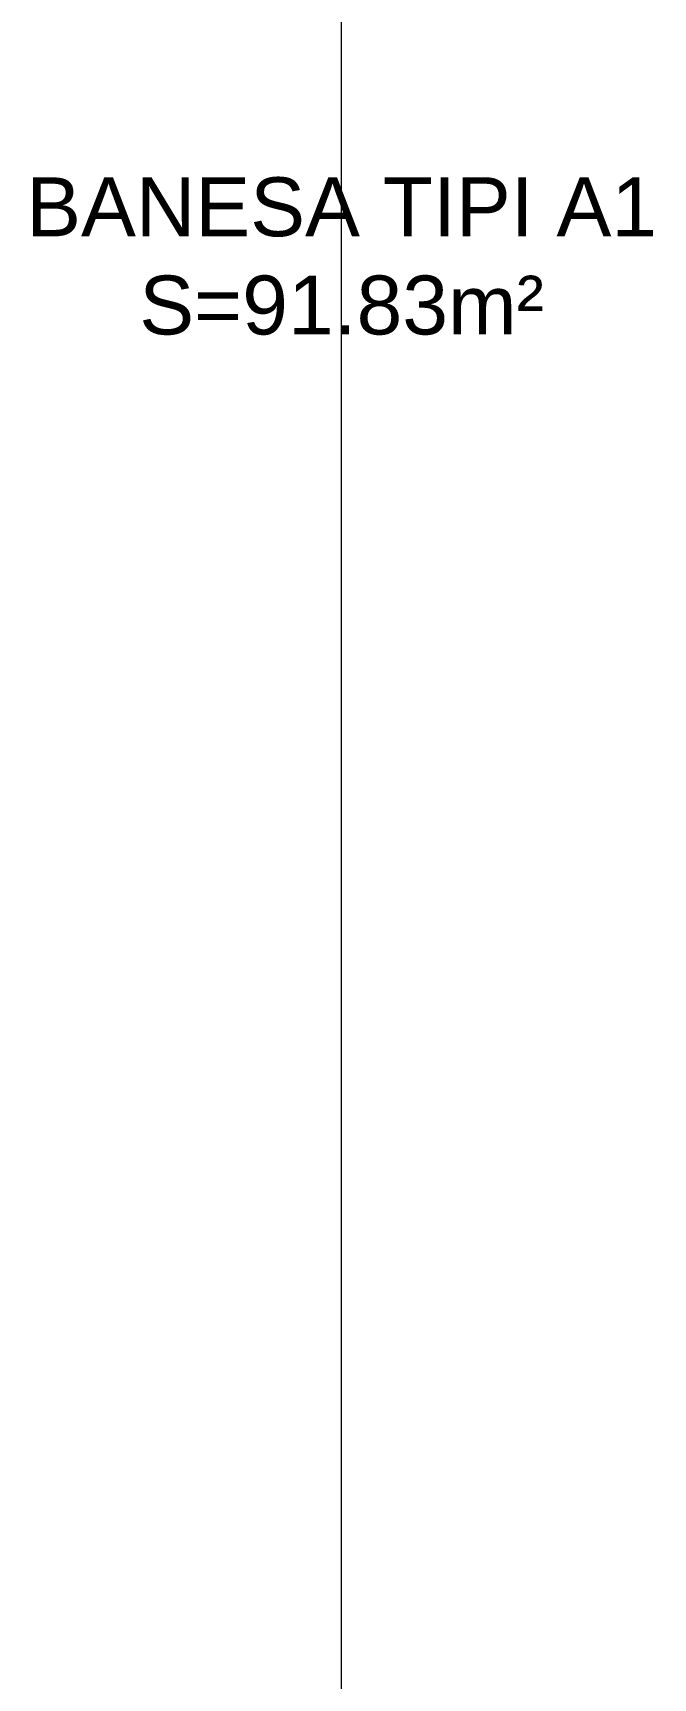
# Model space of a CAD drawing. Header units: centimetres. Extents: x 92587 to 105438, y -55119 to -48334.
# Drawn here: x 95854 to 96065, y -51909 to -51351 of the extents above; entities that cross this region are included whole.
import ezdxf

# ---------------------------------------------------------------- set-up
doc = ezdxf.new("R2010")
doc.units = ezdxf.units.CM
doc.header["$LTSCALE"] = 50
doc.header["$MEASUREMENT"] = 0
doc.linetypes.add('23486-A01$0${ Chain Double-Dash }', pattern=[0])
doc.linetypes.add('CACHE', pattern=[0.375, 0.25, -0.125])
doc.layers.add('HORS GEL', color=7, linetype='CACHE', lineweight=15, true_color=0x00661a)
doc.layers.add('MACONNERIE COUPE', color=7, linetype='Continuous', lineweight=30)
doc.layers.add('TEXTE', color=7, linetype='Continuous')
doc.styles.add('RS_TEXT_1.50', font='arial.ttf', dxfattribs={"height": 12.5})

# ---------------------------------------------------------------- blocks, each defined once
blk = doc.blocks.new('A$C1cd8c289')
at = {"layer": 'HORS GEL', "linetype": '23486-A01$0${ Chain Double-Dash }', "ltscale": 1.2}
blk.add_line((1250, -1150), (1250, 1580), dxfattribs=at)

msp = doc.modelspace()

# ---------------------------------------------------------------- block references
at = {"layer": 'MACONNERIE COUPE', "lineweight": 5, "ltscale": 0.5}
msp.add_blockref('A$C1cd8c289', (94709.11, -50862.36), dxfattribs=at)

# ---------------------------------------------------------------- texts
at = {"layer": 'TEXTE', "insert": (95959.11, -51426.49), "char_height": 20, "width": 211.1417, "attachment_point": 5, "style": 'RS_TEXT_1.50'}
msp.add_mtext('BANESA TIPI A1\\PS=91.83m²', dxfattribs=at)

doc.saveas('drawing.dxf')
